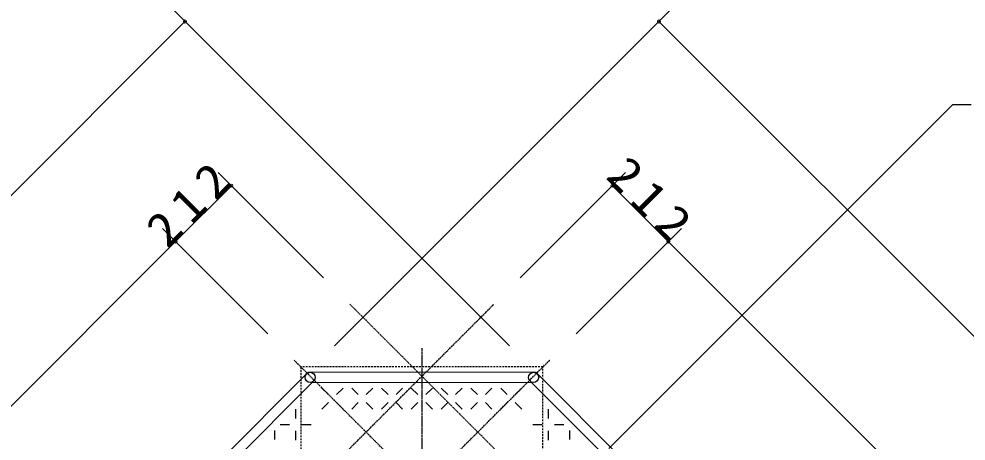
# Model space of a CAD drawing. Units: millimetres at full size. Extents: x -19538 to 12, y -3090 to 13350.
# Drawn here: x -15905 to -13361, y 9646 to 10779 of the extents above; entities that cross this region are included whole.
import ezdxf

# ---------------------------------------------------------------- set-up
doc = ezdxf.new("R2010")
doc.units = ezdxf.units.MM
doc.linetypes.add('USER2', pattern=[6, 3, -1, 1, -1])
doc.linetypes.add('USER4', pattern=[8, 5, -3])
doc.layers.add('線', color=2, linetype='Continuous', lineweight=25)
doc.layers.add('補助', color=2, linetype='Continuous', lineweight=13)
doc.styles.add('ＭＳ ゴシック', font='')
doc.styles.get('ＭＳ ゴシック').set_extended_font_data('MS Gothic')

# ---------------------------------------------------------------- blocks, each defined once
blk = doc.blocks.new('dimension_origin')
at = {"color": 0, "linetype": 'Continuous', "lineweight": -2}
blk.add_circle((0, 0), 1.25, dxfattribs=at)

msp = doc.modelspace()

# ---------------------------------------------------------------- linework, layer by layer
at = {"layer": '線', "color": 20, "linetype": 'USER2'}
for p, q in [((-17569.043, 7073.489), (-14629.069, 10013.463)), ((-15015.998, 10013.463), (-12076.024, 7073.489)), ((-14822.533, 9894.998), (-14822.533, 7902.283)), ((-15165.998, 9863.463), (-14734.145, 9431.61)), ((-14910.922, 9431.61), (-14479.069, 9863.463))]:
    msp.add_line(p, q, dxfattribs=at)
at = {"layer": '線', "color": 7, "lineweight": 13}
for p, q in [((-15128.167, 9830.583), (-15438.752, 9519.998)), ((-15128.167, 9830.583), (-14516.9, 9830.583)), ((-14516.9, 9830.583), (-14206.315, 9519.998)), ((-15116.9, 9803.383), (-15400.285, 9519.998)), ((-15116.9, 9803.383), (-14528.167, 9803.383)), ((-14528.167, 9803.383), (-14244.782, 9519.998))]:
    msp.add_line(p, q, dxfattribs=at)
at = {"layer": '線'}
for p, q in [((-15090.974, 9788.283), (-15073.296, 9770.605)), ((-15034.405, 9788.283), (-15052.083, 9770.605)), ((-15010.974, 9788.283), (-14993.296, 9770.605)), ((-14954.405, 9788.283), (-14972.083, 9770.605)), ((-14930.974, 9788.283), (-14913.296, 9770.605)), ((-14874.405, 9788.283), (-14892.083, 9770.605)), ((-14850.974, 9788.283), (-14833.296, 9770.605)), ((-14794.405, 9788.283), (-14812.083, 9770.605)), ((-14770.974, 9788.283), (-14753.296, 9770.605)), ((-14714.405, 9788.283), (-14732.083, 9770.605)), ((-14690.974, 9788.283), (-14673.296, 9770.605)), ((-14634.405, 9788.283), (-14652.083, 9770.605)), ((-14610.974, 9788.283), (-14593.296, 9770.605)), ((-14554.405, 9788.283), (-14572.083, 9770.605)), ((-15073.296, 9749.392), (-15090.974, 9731.714)), ((-15052.083, 9749.392), (-15034.405, 9731.714)), ((-14993.296, 9749.392), (-15010.974, 9731.714)), ((-14972.083, 9749.392), (-14954.405, 9731.714)), ((-14913.296, 9749.392), (-14930.974, 9731.714)), ((-14892.083, 9749.392), (-14874.405, 9731.714)), ((-14833.296, 9749.392), (-14850.974, 9731.714)), ((-14812.083, 9749.392), (-14794.405, 9731.714)), ((-14753.296, 9749.392), (-14770.974, 9731.714)), ((-14732.083, 9749.392), (-14714.405, 9731.714)), ((-14673.296, 9749.392), (-14690.974, 9731.714)), ((-14652.083, 9749.392), (-14634.405, 9731.714)), ((-14593.296, 9749.392), (-14610.974, 9731.714)), ((-14572.083, 9749.392), (-14554.405, 9731.714)), ((-15161.945, 9731.273), (-15161.945, 9706.273)), ((-14483.122, 9731.273), (-14483.122, 9706.273)), ((-15218.513, 9674.704), (-15218.513, 9649.704)), ((-15178.513, 9689.704), (-15203.513, 9689.704)), ((-15161.945, 9673.135), (-15161.945, 9648.135)), ((-15120.376, 9689.704), (-15145.376, 9689.704)), ((-14499.691, 9689.704), (-14524.691, 9689.704)), ((-14483.122, 9673.135), (-14483.122, 9648.135)), ((-14441.554, 9689.704), (-14466.554, 9689.704)), ((-14426.554, 9674.704), (-14426.554, 9649.704))]:
    msp.add_line(p, q, dxfattribs=at)
at = {"layer": '線', "color": 4, "linetype": 'USER4'}
msp.add_lwpolyline([(-15147.533, 9194.998), (-14497.533, 9194.998), (-14497.533, 9844.998), (-15147.533, 9844.998)], close=True, dxfattribs=at)
at = {"layer": '線'}
for centre in [(-15122.533, 9816.983), (-14522.533, 9816.983)]:
    msp.add_circle(centre, 13.6, dxfattribs=at)
at = {"layer": '補助'}
for p, q in [((-14587.611, 9901.294), (-15494.285, 10807.968)), ((-15057.456, 9901.294), (-14150.782, 10807.968)), ((-18318.466, 7913.076), (-15458.93, 10772.613)), ((-14186.137, 10772.613), (-11326.601, 7913.076)), ((-15086.709, 10084.173), (-15369.551, 10367.016)), ((-14558.358, 10084.173), (-14275.516, 10367.016)), ((-15484.196, 10181.661), (-15334.196, 10331.661)), ((-14310.871, 10331.661), (-14160.871, 10181.661)), ((-15236.709, 9934.173), (-15519.551, 10217.016)), ((-15236.709, 9934.173), (-15519.551, 10217.016)), ((-14408.358, 9934.173), (-14125.516, 10217.016)), ((-14408.358, 9934.173), (-14125.516, 10217.016)), ((-17903.818, 7762.038), (-15484.196, 10181.661)), ((-14160.871, 10181.661), (-11741.249, 7762.038))]:
    msp.add_line(p, q, dxfattribs=at)
at = {"layer": '補助', "lineweight": 25}
for p, q in [((-14320.488, 9626.064), (-13397.196, 10549.356)), ((-13397.196, 10549.356), (-13347.196, 10549.356))]:
    msp.add_line(p, q, dxfattribs=at)

# ---------------------------------------------------------------- block references
at = {"layer": '補助', "xscale": 3.33, "yscale": 3.33}
for p, rotation in [((-15458.93, 10772.613), 225), ((-14186.137, 10772.613), 315), ((-15334.196, 10331.661), 225), ((-14310.871, 10331.661), 315), ((-15484.196, 10181.661), 45), ((-15484.196, 10181.661), 225), ((-14160.871, 10181.661), 135), ((-14160.871, 10181.661), 315)]:
    msp.add_blockref('dimension_origin', p, dxfattribs=dict(at, rotation=rotation))

# ---------------------------------------------------------------- texts
at = {"layer": '補助', "char_height": 91.64, "attachment_point": 8, "style": 'ＭＳ ゴシック'}
for insert, rotation in [((-14235.164, 10257.368), 315), ((-15409.903, 10257.368), 45)]:
    msp.add_mtext('\\T1.33;\\W1.1;212', dxfattribs=dict(at, insert=insert, rotation=rotation))

doc.saveas('drawing.dxf')
